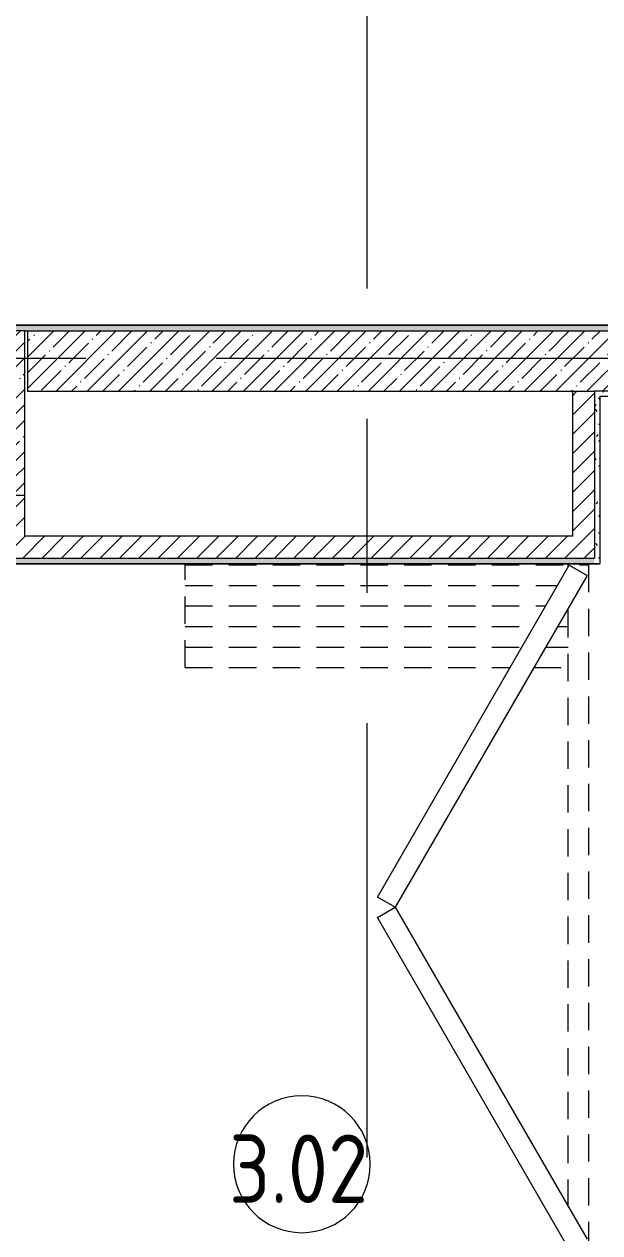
# Model space of a CAD drawing. Header units: millimetres. Extents: x -5714 to 188114, y -8553 to 29000.
# Drawn here: x 17258 to 19360, y 4605 to 9021 of the extents above; entities that cross this region are included whole.
import ezdxf

# ---------------------------------------------------------------- set-up
doc = ezdxf.new("R2010")
doc.units = ezdxf.units.MM
doc.linetypes.add('200_ШТРИХ__ш1_п0_6_', pattern=[160, 100, -60])
doc.linetypes.add('Осевая', pattern=[3175, 635, -476.25, 1587.5, -476.25])
for name, color, linetype, lineweight in [('A-AREA-IDEN', 7, 'Continuous', 9), ('A-DOOR', 7, 'Continuous', 9), ('A-DOOR-2', 7, '200_ШТРИХ__ш1_п0_6_', 9), ('A-DOOR-FRAM', 7, 'Continuous', 13), ('A-WALL', 7, 'Continuous', 9), ('I-WALL', 7, 'Continuous', 9), ('S-COLS', 7, 'Continuous', 9), ('Оси-2', 7, 'Осевая', 9)]:
    doc.layers.add(name, color=color, linetype=linetype, lineweight=lineweight)
doc.layers.add('A-WALL-1', color=7, linetype='Continuous', lineweight=9, true_color=0x3c3c3c)
doc.layers.add('A-WALL-FNSH-1', color=7, linetype='Continuous', lineweight=9, true_color=0x3c3c3c)
doc.styles.add('GOST Common', font='GOST_Common.ttf', dxfattribs={"width": 0.9, "height": 250})
pattern_1 = [(45, (0, 0), (-35.35534, 35.35534), [])]
pattern_2 = [(0, (0, 0), (121.92, 30.48), [10.058, -81.382, 10.058, -81.382, -487.68]), (0, (0, 0), (121.92, 30.48), [-182.88, 10.058, -172.822, 10.058, -81.382, -213.36]), (0, (0, 0), (121.92, 30.48), [-457.2, 10.058, -50.902, 10.058, -142.342]), (120, (45.72, 15.24), (-87.356454, 90.345817), [10.058, -81.382, 10.058, -81.382, -487.68]), (120, (45.72, 15.24), (-87.356454, 90.345817), [-182.88, 10.058, -172.822, 10.058, -81.382, -213.36]), (120, (45.72, 15.24), (-87.356454, 90.345817), [-457.2, 10.058, -50.902, 10.058, -142.342]), (240, (60.96, 76.2), (-34.563546, -120.825817), [10.058, -81.382, 10.058, -81.382, -487.68]), (240, (60.96, 76.2), (-34.563546, -120.825817), [-182.88, 10.058, -172.822, 10.058, -81.382, -213.36]), (240, (60.96, 76.2), (-34.563546, -120.825817), [-457.2, 10.058, -50.902, 10.058, -142.342])]

# ---------------------------------------------------------------- blocks, each defined once
blk = doc.blocks.new('DOR__перегородка__Прямоугольная - ТП-3_ Вн_ДПГ_6820х3300h-19315679-План размещения напольных электротехнических лючков и розеток 3 этажа в осях 1-12')
at = {"layer": 'A-DOOR-2'}
for p, q in [((6445.2, 1474.2), (6820, 1474.2)), ((6445.2, 1474.2), (6445.2, 287.5)), ((6520.2, 1474.2), (6520.2, 244.2)), ((6595.2, 1474.2), (6595.2, 200.9)), ((6670.2, 1474.2), (6670.2, 157.6)), ((6745.2, 1474.2), (6745.2, 114.3)), ((6820, 1474.2), (6820, 0)), ((6445.2, 200.9), (6445.2, 75)), ((6520.2, 157.6), (6520.2, 75)), ((6595.2, 114.3), (6595.2, 75)), ((4475, 75), (6663.2, 75)), ((6813.2, 75), (6820, 75)), ((0, 0), (6820, 0))]:
    blk.add_line(p, q, dxfattribs=at)
at = {"layer": 'A-DOOR-FRAM'}
for p, q in [((4319.2, 71.7), (5531.6, 771.8)), ((5531.6, 771.8), (5569.1, 706.9)), ((5569.1, 706.9), (5606.6, 771.8)), ((5606.6, 771.8), (6818.9, 71.7)), ((5569.1, 706.9), (4356.7, 6.7)), ((6781.4, 6.7), (5569.1, 706.9)), ((6818.9, 71.7), (6781.4, 6.7))]:
    blk.add_line(p, q, dxfattribs=at)
blk = doc.blocks.new('BSC_Колонна _Прямоугольная - 600х600-V38-План размещения напольных электротехнических лючков и розеток 3 этажа в осях 1-12')
at = {"layer": 'S-COLS'}
h = blk.add_hatch(dxfattribs=at)
h.set_pattern_fill('FP_31', color=256, style=0, pattern_type=2)
h.set_pattern_definition([(45, (-16960, -7600), (-57.02463, 57.02463), []), (45, (-16902.975, -7600), (-57.02463, 57.02463), [100.806, -20.161, 3.353, -16.808])])
h.paths.add_polyline_path([(-300, -300), (300, -300), (300, 300), (-300, 300), (-300, -60.6)])
for p, q in [((300, 300), (-300, 300)), ((-300, 300), (-300, -300)), ((300, -300), (300, 300)), ((-300, -300), (300, -300))]:
    blk.add_line(p, q, dxfattribs=at)
blk = doc.blocks.new('Марка_Помещения - Номер-25198446-План размещения напольных электротехнических лючков и розеток 3 этажа в осях 1-12')
at = {"layer": 'A-AREA-IDEN'}
for start, end in [(360, 180), (180, 360)]:
    blk.add_arc((0, 0), 2.5, start, end, dxfattribs=at)

msp = doc.modelspace()

# ---------------------------------------------------------------- hatches: boundary and pattern name
at = {"layer": 'I-WALL'}
h = msp.add_hatch(dxfattribs=at)
h.set_pattern_fill('FP_35', color=256, style=0, pattern_type=2)
h.set_pattern_definition(pattern_2)
h.paths.add_polyline_path([(38086.5, 7900), (38282.7, 7900.8), (38282.7, 7920), (33010, 7920), (33010, 7900), (37990, 7900)])
h.paths.add_polyline_path([(30510, 7900), (30510, 7920), (27465, 7920), (27465, 7908), (27495, 7908), (27495, 7900), (29809.7, 7900)])
h.paths.add_polyline_path([(26335, 7900), (26335, 7908), (26365, 7908), (26365, 7920), (24051, 7920), (24051, 7900), (26160, 7900)])
h.paths.add_polyline_path([(22611, 7900), (22611, 7920), (15009.3, 7920), (15009.3, 7900), (22605.8, 7900)])
h.paths.add_polyline_path([(13182.7, 7900), (13569.3, 7900), (13569.3, 7920), (6530, 7920), (6530, 7900), (12760, 7900)])
h.paths.add_polyline_path([(3759.7, 7900), (4030, 7900), (4030, 7920), (3285, 7920), (3285, 7908), (3340, 7908), (3340, 7900), (3730, 7900)])
h.paths.add_polyline_path([(1830, 7900), (1830, 7908), (1885, 7908), (1885, 7920), (1250, 7920), (1250, 7900)])
h = msp.add_hatch(dxfattribs=at)
h.set_pattern_fill('FP_10', color=256, style=0, pattern_type=2)
h.set_pattern_definition([(45, (0, 0), (-57.02463, 57.02463), []), (45, (57.025, 0), (-57.02463, 57.02463), [100.806, -20.161, 3.353, -16.808])])
h.paths.add_polyline_path([(21910, 7680), (21910, 7900), (20609.5, 7900), (20609.5, 7830), (19409.5, 7830), (19409.5, 7900), (17270, 7900), (17270, 7680), (20759, 7680)])
h = msp.add_hatch(dxfattribs=at)
h.set_pattern_fill('FP_22', color=256, style=0, pattern_type=2)
h.set_pattern_definition(pattern_1)
h.paths.add_polyline_path([(19260, 7070), (19340, 7070), (19340, 7680), (19260, 7680), (19260, 7150)])
h = msp.add_hatch(dxfattribs=at)
h.set_pattern_fill('FP_35', color=256, style=0, pattern_type=2)
h.set_pattern_definition(pattern_2)
h.paths.add_polyline_path([(20659, 7660), (20659, 7680), (19340, 7680), (19340, 7660), (20658, 7660)])
h = msp.add_hatch(dxfattribs=at)
h.set_pattern_fill('FP_35', color=256, style=0, pattern_type=2)
h.set_pattern_definition(pattern_2)
h.paths.add_polyline_path([(19340, 7050), (19360, 7050), (19360, 7660), (19340, 7660), (19340, 7070)])
h = msp.add_hatch(dxfattribs=at)
h.set_pattern_fill('FP_22', color=256, style=0, pattern_type=2)
h.set_pattern_definition(pattern_1)
h.paths.add_polyline_path([(17221.2, 7150), (17260, 7150), (17260, 7300), (17180, 7300), (17180, 7150)])
h = msp.add_hatch(dxfattribs=at)
h.set_pattern_fill('FP_22', color=256, style=0, pattern_type=2)
h.set_pattern_definition(pattern_1)
h.paths.add_polyline_path([(19260, 7070), (19260, 7150), (16130, 7150), (16130, 7070), (17221.2, 7070)])
h = msp.add_hatch(dxfattribs=at)
h.set_pattern_fill('FP_35', color=256, style=0, pattern_type=2)
h.set_pattern_definition(pattern_2)
h.paths.add_polyline_path([(19340, 7050), (19340, 7070), (16110, 7070), (16110, 7050), (17221.2, 7050)])

# ---------------------------------------------------------------- linework, layer by layer
at = {"layer": 'A-WALL'}
for p, q in [((17260, 7900), (19409.5, 7900)), ((21910, 7680), (19340, 7680)), ((19340, 7680), (19340, 7070)), ((20659, 7660), (19360, 7660)), ((19360, 7660), (19360, 7050))]:
    msp.add_line(p, q, dxfattribs=at)
at = {"layer": 'A-WALL-1'}
for p, q in [((22611, 7920), (15009.3, 7920)), ((17270, 7900), (17270, 7680)), ((17270, 7680), (19340, 7680)), ((19260, 7680), (19260, 7150)), ((17260, 7150), (17260, 7300)), ((19260, 7150), (17260, 7150)), ((16130, 7070), (19340, 7070)), ((16110, 7050), (19360, 7050))]:
    msp.add_line(p, q, dxfattribs=at)
at = {"layer": 'A-WALL-FNSH-1'}
for p, q in [((22611, 7921), (15009.3, 7921)), ((16102, 7049), (19361, 7049))]:
    msp.add_line(p, q, dxfattribs=at)
at = {"layer": 'Оси-2'}
for p, q in [((18510, 593.7), (18510, 24898.1)), ((-2202.5, 7800), (36260, 7800))]:
    msp.add_line(p, q, dxfattribs=at)

# ---------------------------------------------------------------- block references
at = {"layer": 'A-AREA-IDEN', "xscale": 99.99999999999993, "yscale": 99.99999999999993, "zscale": 99.99999999999993}
msp.add_blockref('Марка_Помещения - Номер-25198446-План размещения напольных электротехнических лючков и розеток 3 этажа в осях 1-12', (18271.9, 4855.4), dxfattribs=at)
at = {"layer": 'A-DOOR', "rotation": 89.99999999999955}
msp.add_blockref('DOR__перегородка__Прямоугольная - ТП-3_ Вн_ДПГ_6820х3300h-19315679-План размещения напольных электротехнических лючков и розеток 3 этажа в осях 1-12', (19320, 225), dxfattribs=at)
at = {"layer": 'S-COLS'}
msp.add_blockref('BSC_Колонна _Прямоугольная - 600х600-V38-План размещения напольных электротехнических лючков и розеток 3 этажа в осях 1-12', (16960, 7600), dxfattribs=at)

# ---------------------------------------------------------------- texts
at = {"layer": 'A-AREA-IDEN', "insert": (18006.2, 4964), "char_height": 250, "width": 663.797, "attachment_point": 1, "style": 'GOST Common'}
msp.add_mtext('3.02', dxfattribs=at)

doc.saveas('drawing.dxf')
